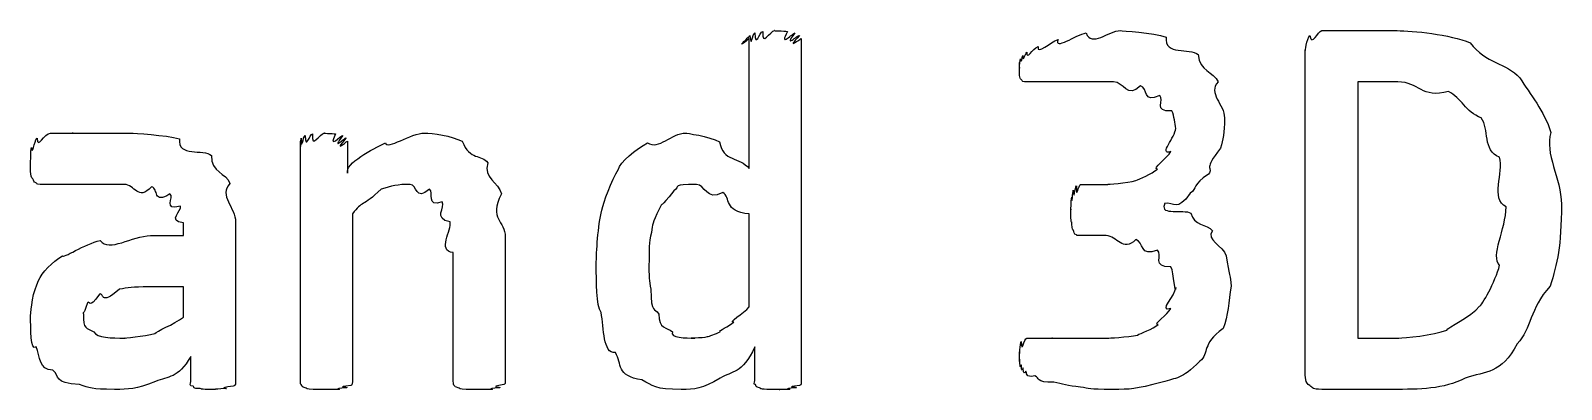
# Model space of a CAD drawing. Header units: millimetres. Extents: x 0 to 216, y 0 to 279.
# Drawn here: x 154.26 to 164.8, y 190.28 to 192.75 of the extents above; entities that cross this region are included whole.
import ezdxf

# ---------------------------------------------------------------- set-up
doc = ezdxf.new("R2010")
doc.units = ezdxf.units.MM
doc.layers.get('0').update_dxf_attribs({"linetype": 'CONTINUOUS'})

msp = doc.modelspace()

# ---------------------------------------------------------------- linework, layer by layer
at = {"color": 0}
for p, q in [((163.147, 192.753), (163.666, 192.753)), ((159.205, 191.805), (159.205, 192.698)), ((159.563, 192.698), (159.563, 190.339)), ((163.032, 190.416), (163.032, 192.621)), ((163.671, 192.4), (163.395, 192.4)), ((163.395, 192.4), (163.395, 190.637)), ((156.115, 190.339), (156.115, 191.992)), ((156.44, 191.992), (156.44, 191.772)), ((161.485, 191.695), (161.673, 191.695)), ((156.474, 191.491), (156.474, 190.339)), ((159.205, 190.851), (159.205, 191.491)), ((162.064, 191.563), (162.064, 191.557)), ((164.415, 191.54), (164.415, 191.54)), ((164.796, 191.557), (164.796, 191.557)), ((155.31, 191.342), (155.31, 191.43)), ((155.669, 191.436), (155.669, 190.339)), ((155.084, 191.342), (155.31, 191.342)), ((157.526, 191.331), (157.526, 190.339)), ((161.662, 191.342), (161.48, 191.342)), ((157.168, 190.339), (157.168, 191.226)), ((155.31, 190.989), (155.073, 190.989)), ((155.31, 190.78), (155.31, 190.989)), ((162.522, 190.995), (162.522, 190.995)), ((163.395, 190.637), (163.677, 190.637)), ((159.243, 190.344), (159.243, 190.576)), ((155.36, 190.339), (155.36, 190.51)), ((163.632, 190.284), (163.147, 190.284))]:
    msp.add_line(p, q, dxfattribs=at)
for points in [[(159.243, 192.737), (159.246, 192.628), (159.276, 192.743), (159.299, 192.748)], [(159.299, 192.748), (159.29, 192.635), (159.348, 192.753), (159.381, 192.753)], [(159.381, 192.753), (159.36, 192.753), (159.447, 192.75), (159.469, 192.748)], [(159.469, 192.748), (159.404, 192.628), (159.508, 192.739), (159.519, 192.737)], [(161.524, 192.737), (161.563, 192.635), (161.676, 192.753), (161.761, 192.753)], [(161.761, 192.753), (161.768, 192.753), (161.987, 192.738), (162.075, 192.709)], [(163.064, 192.72), (163.079, 192.635), (163.117, 192.753), (163.147, 192.753)], [(163.666, 192.753), (163.77, 192.753), (164.031, 192.726), (164.167, 192.67)], [(159.205, 192.698), (159.089, 192.606), (159.206, 192.712), (159.21, 192.72)], [(159.21, 192.72), (159.217, 192.621), (159.228, 192.732), (159.243, 192.737)], [(159.519, 192.737), (159.431, 192.621), (159.544, 192.727), (159.552, 192.72)], [(159.552, 192.72), (159.445, 192.606), (159.563, 192.705), (159.563, 192.698)], [(161.116, 192.604), (161.113, 192.546), (161.156, 192.628), (161.193, 192.643)], [(161.193, 192.643), (161.188, 192.58), (161.276, 192.677), (161.331, 192.693)], [(161.331, 192.693), (161.301, 192.612), (161.454, 192.726), (161.524, 192.737)], [(162.075, 192.709), (162.062, 192.577), (162.237, 192.639), (162.296, 192.588)], [(163.032, 192.621), (163.032, 192.595), (163.043, 192.701), (163.064, 192.72)], [(164.167, 192.67), (164.277, 192.524), (164.417, 192.534), (164.509, 192.428)], [(161.066, 192.533), (161.066, 192.5), (161.068, 192.552), (161.072, 192.56)], [(161.066, 192.5), (161.066, 192.477), (161.066, 192.521), (161.066, 192.533)], [(161.072, 192.56), (161.078, 192.513), (161.084, 192.574), (161.089, 192.582)], [(161.089, 192.582), (161.089, 192.528), (161.105, 192.596), (161.116, 192.604)], [(162.296, 192.588), (162.301, 192.473), (162.403, 192.473), (162.433, 192.4)], [(161.066, 192.445), (161.066, 192.445), (161.066, 192.477), (161.066, 192.5)], [(161.078, 192.417), (161.069, 192.418), (161.069, 192.433), (161.066, 192.445)], [(164.509, 192.428), (164.582, 192.315), (164.676, 192.199), (164.724, 192.053)], [(161.1, 192.4), (161.08, 192.403), (161.084, 192.409), (161.078, 192.417)], [(161.122, 192.4), (161.095, 192.4), (161.107, 192.4), (161.1, 192.4)], [(161.193, 192.4), (161.117, 192.4), (161.135, 192.4), (161.122, 192.4)], [(161.32, 192.4), (161.183, 192.4), (161.226, 192.4), (161.193, 192.4)], [(161.496, 192.4), (161.404, 192.4), (161.371, 192.4), (161.32, 192.4)], [(161.712, 192.4), (161.536, 192.4), (161.563, 192.4), (161.496, 192.4)], [(161.899, 192.373), (161.805, 192.282), (161.785, 192.4), (161.712, 192.4)], [(162.031, 192.307), (161.911, 192.249), (161.954, 192.358), (161.899, 192.373)], [(162.433, 192.4), (162.359, 192.326), (162.477, 192.243), (162.477, 192.152)], [(164.018, 192.334), (163.836, 192.282), (163.814, 192.4), (163.671, 192.4)], [(164.244, 192.152), (164.134, 192.194), (164.109, 192.29), (164.018, 192.334)], [(162.114, 192.202), (161.981, 192.191), (162.067, 192.276), (162.031, 192.307)], [(162.141, 192.08), (162.136, 192.114), (162.132, 192.165), (162.114, 192.202)], [(162.477, 192.152), (162.477, 192.043), (162.468, 192.009), (162.45, 191.943)], [(164.371, 191.882), (164.251, 191.926), (164.302, 192.078), (164.244, 192.152)], [(154.263, 191.948), (154.269, 191.885), (154.282, 191.992), (154.302, 192.014)], [(154.302, 192.014), (154.304, 191.929), (154.351, 192.048), (154.395, 192.048)], [(154.395, 192.048), (154.392, 192.048), (154.491, 192.048), (154.55, 192.048)], [(154.55, 192.048), (154.511, 192.048), (154.671, 192.048), (154.737, 192.048)], [(154.737, 192.048), (154.765, 192.048), (154.876, 192.048), (154.947, 192.048)], [(154.947, 192.048), (154.966, 192.048), (155.19, 192.034), (155.283, 192.009)], [(155.283, 192.009), (155.268, 191.878), (155.448, 191.944), (155.503, 191.893)], [(156.115, 191.992), (156.115, 191.9), (156.117, 192.006), (156.121, 192.014)], [(156.121, 192.014), (156.122, 191.915), (156.133, 192.027), (156.148, 192.031)], [(156.148, 192.031), (156.151, 191.926), (156.179, 192.042), (156.198, 192.042)], [(156.198, 192.042), (156.192, 191.929), (156.247, 192.048), (156.281, 192.048)], [(156.281, 192.048), (156.254, 192.048), (156.336, 192.045), (156.358, 192.042)], [(156.358, 192.042), (156.299, 191.926), (156.396, 192.038), (156.407, 192.031)], [(156.407, 192.031), (156.32, 191.915), (156.425, 192.022), (156.429, 192.014)], [(156.429, 192.014), (156.332, 191.9), (156.44, 191.999), (156.44, 191.992)], [(156.7, 191.981), (156.711, 191.929), (156.877, 192.048), (156.97, 192.048)], [(156.97, 192.048), (157.022, 192.048), (157.158, 192.028), (157.229, 191.992)], [(158.505, 191.981), (158.582, 191.929), (158.67, 192.048), (158.769, 192.048)], [(158.769, 192.048), (158.765, 192.048), (158.931, 192.027), (159.001, 191.987)], [(162.108, 191.921), (162.017, 191.893), (162.141, 192.022), (162.141, 192.08)], [(164.724, 192.053), (164.677, 191.904), (164.796, 191.74), (164.796, 191.557)], [(154.258, 191.849), (154.258, 191.841), (154.259, 191.926), (154.263, 191.948)], [(156.44, 191.772), (156.42, 191.841), (156.614, 191.937), (156.7, 191.981)], [(157.229, 191.992), (157.284, 191.856), (157.361, 191.905), (157.405, 191.844)], [(158.306, 191.8), (158.309, 191.845), (158.428, 191.94), (158.505, 191.981)], [(159.001, 191.987), (159.023, 191.849), (159.139, 191.885), (159.205, 191.805)], [(162.015, 191.8), (161.973, 191.801), (162.086, 191.877), (162.108, 191.921)], [(162.45, 191.943), (162.323, 191.794), (162.403, 191.817), (162.367, 191.766)], [(154.258, 191.783), (154.258, 191.775), (154.258, 191.827), (154.258, 191.849)], [(155.503, 191.893), (155.499, 191.775), (155.604, 191.777), (155.63, 191.7)], [(157.405, 191.844), (157.372, 191.735), (157.479, 191.713), (157.499, 191.629)], [(158.19, 191.518), (158.203, 191.569), (158.254, 191.722), (158.306, 191.8)], [(161.866, 191.722), (161.893, 191.73), (161.973, 191.766), (162.015, 191.8)], [(164.415, 191.54), (164.306, 191.595), (164.4, 191.775), (164.371, 191.882)], [(154.274, 191.733), (154.26, 191.735), (154.26, 191.764), (154.258, 191.783)], [(154.296, 191.706), (154.275, 191.709), (154.281, 191.722), (154.274, 191.733)], [(154.324, 191.695), (154.291, 191.695), (154.303, 191.698), (154.296, 191.706)], [(154.395, 191.695), (154.316, 191.695), (154.337, 191.695), (154.324, 191.695)], [(154.517, 191.695), (154.382, 191.695), (154.428, 191.695), (154.395, 191.695)], [(154.682, 191.695), (154.595, 191.695), (154.564, 191.695), (154.517, 191.695)], [(154.903, 191.695), (154.723, 191.695), (154.748, 191.695), (154.682, 191.695)], [(155.09, 191.678), (154.996, 191.576), (154.976, 191.695), (154.903, 191.695)], [(155.63, 191.7), (155.55, 191.62), (155.669, 191.535), (155.669, 191.436)], [(156.87, 191.695), (156.788, 191.695), (156.738, 191.684), (156.672, 191.662)], [(157.003, 191.662), (156.905, 191.576), (156.921, 191.695), (156.87, 191.695)], [(158.841, 191.695), (158.67, 191.695), (158.731, 191.68), (158.687, 191.651)], [(159.023, 191.639), (158.908, 191.576), (158.903, 191.695), (158.841, 191.695)], [(161.458, 191.684), (161.452, 191.576), (161.475, 191.695), (161.485, 191.695)], [(161.673, 191.695), (161.662, 191.695), (161.811, 191.703), (161.866, 191.722)], [(162.367, 191.766), (162.253, 191.691), (162.292, 191.67), (162.241, 191.634)], [(155.217, 191.629), (155.098, 191.554), (155.141, 191.667), (155.09, 191.678)], [(155.289, 191.546), (155.164, 191.51), (155.25, 191.607), (155.217, 191.629)], [(156.672, 191.662), (156.541, 191.536), (156.542, 191.586), (156.474, 191.491)], [(157.091, 191.574), (156.978, 191.536), (157.038, 191.642), (157.003, 191.662)], [(157.499, 191.629), (157.408, 191.452), (157.526, 191.448), (157.526, 191.331)], [(158.687, 191.651), (158.585, 191.518), (158.612, 191.581), (158.587, 191.529)], [(159.205, 191.491), (159.026, 191.507), (159.081, 191.607), (159.023, 191.639)], [(161.419, 191.524), (161.419, 191.496), (161.421, 191.584), (161.425, 191.607)], [(161.425, 191.607), (161.426, 191.54), (161.432, 191.645), (161.436, 191.656)], [(161.436, 191.656), (161.437, 191.565), (161.449, 191.68), (161.458, 191.684)], [(162.241, 191.634), (162.15, 191.503), (162.13, 191.576), (162.064, 191.563)], [(155.31, 191.43), (155.195, 191.444), (155.302, 191.513), (155.289, 191.546)], [(157.146, 191.436), (157.026, 191.459), (157.116, 191.536), (157.091, 191.574)], [(158.152, 191.143), (158.152, 191.232), (158.164, 191.408), (158.19, 191.518)], [(158.587, 191.529), (158.534, 191.419), (158.543, 191.426), (158.532, 191.364)], [(161.425, 191.436), (161.419, 191.426), (161.419, 191.487), (161.419, 191.524)], [(162.064, 191.557), (162.033, 191.477), (162.191, 191.529), (162.246, 191.496)], [(162.246, 191.496), (162.264, 191.411), (162.354, 191.422), (162.395, 191.375)], [(164.371, 191.138), (164.306, 191.201), (164.415, 191.386), (164.415, 191.54)], [(164.796, 191.557), (164.796, 191.268), (164.769, 191.152), (164.718, 190.995)], [(157.168, 191.226), (157.052, 191.234), (157.16, 191.383), (157.146, 191.436)], [(161.436, 191.381), (161.426, 191.382), (161.428, 191.414), (161.425, 191.436)], [(161.458, 191.347), (161.437, 191.353), (161.443, 191.365), (161.436, 191.381)], [(162.395, 191.375), (162.345, 191.316), (162.467, 191.27), (162.489, 191.204)], [(154.478, 191.204), (154.474, 191.179), (154.634, 191.287), (154.737, 191.309)], [(154.737, 191.309), (154.798, 191.224), (154.955, 191.342), (155.084, 191.342)], [(158.532, 191.364), (158.512, 191.294), (158.516, 191.239), (158.516, 191.177)], [(161.48, 191.342), (161.452, 191.342), (161.465, 191.343), (161.458, 191.347)], [(161.866, 191.315), (161.775, 191.224), (161.739, 191.342), (161.662, 191.342)], [(162.015, 191.243), (161.893, 191.19), (161.924, 191.299), (161.866, 191.315)], [(154.313, 191.033), (154.335, 191.088), (154.408, 191.16), (154.478, 191.204)], [(158.516, 191.177), (158.512, 191.044), (158.519, 191.039), (158.527, 190.973)], [(162.108, 191.127), (161.973, 191.124), (162.054, 191.21), (162.015, 191.243)], [(162.489, 191.204), (162.506, 191.066), (162.522, 191.068), (162.522, 190.995)], [(158.185, 190.813), (158.152, 190.86), (158.152, 191.029), (158.152, 191.143)], [(162.141, 190.984), (162.136, 190.923), (162.13, 191.086), (162.108, 191.127)], [(164.233, 190.857), (164.247, 190.857), (164.341, 191.024), (164.371, 191.138)], [(154.258, 190.791), (154.258, 190.831), (154.275, 190.963), (154.313, 191.033)], [(154.869, 190.973), (154.728, 190.853), (154.767, 190.953), (154.732, 190.94)], [(155.073, 190.989), (154.959, 190.989), (154.927, 190.984), (154.869, 190.973)], [(158.527, 190.973), (158.53, 190.798), (158.556, 190.853), (158.582, 190.802)], [(162.108, 190.84), (162.017, 190.816), (162.141, 190.931), (162.141, 190.984)], [(162.522, 190.995), (162.506, 190.886), (162.502, 190.791), (162.467, 190.702)], [(164.718, 190.995), (164.575, 190.835), (164.592, 190.704), (164.492, 190.598)], [(154.649, 190.879), (154.617, 190.776), (154.621, 190.831), (154.621, 190.802)], [(154.732, 190.94), (154.655, 190.824), (154.667, 190.904), (154.649, 190.879)], [(159.1, 190.747), (159.052, 190.738), (159.168, 190.81), (159.205, 190.851)], [(164.007, 190.692), (164.009, 190.71), (164.174, 190.783), (164.233, 190.857)], [(154.296, 190.576), (154.258, 190.54), (154.258, 190.71), (154.258, 190.791)], [(154.621, 190.802), (154.617, 190.694), (154.645, 190.71), (154.693, 190.681)], [(155.112, 190.669), (155.125, 190.683), (155.24, 190.731), (155.31, 190.78)], [(158.284, 190.537), (158.196, 190.529), (158.207, 190.705), (158.185, 190.813)], [(158.582, 190.802), (158.582, 190.699), (158.639, 190.713), (158.676, 190.681)], [(159.006, 190.681), (158.986, 190.683), (159.067, 190.72), (159.1, 190.747)], [(162.02, 190.73), (161.977, 190.731), (162.089, 190.799), (162.108, 190.84)], [(154.693, 190.681), (154.716, 190.637), (154.816, 190.637), (154.908, 190.637)], [(154.908, 190.637), (154.882, 190.637), (155.049, 190.647), (155.112, 190.669)], [(158.676, 190.681), (158.659, 190.637), (158.767, 190.637), (158.83, 190.637)], [(158.83, 190.637), (158.75, 190.637), (158.888, 190.639), (158.918, 190.647)], [(158.918, 190.647), (158.926, 190.65), (158.976, 190.665), (159.006, 190.681)], [(161.078, 190.614), (161.08, 190.518), (161.097, 190.637), (161.116, 190.637)], [(161.116, 190.637), (161.107, 190.637), (161.141, 190.637), (161.171, 190.637)], [(161.171, 190.637), (161.168, 190.637), (161.244, 190.637), (161.292, 190.637)], [(161.292, 190.637), (161.265, 190.637), (161.394, 190.637), (161.458, 190.637)], [(161.458, 190.637), (161.51, 190.637), (161.597, 190.637), (161.678, 190.637)], [(161.678, 190.637), (161.665, 190.637), (161.817, 190.643), (161.877, 190.658)], [(161.877, 190.658), (161.9, 190.669), (161.983, 190.7), (162.02, 190.73)], [(162.467, 190.702), (162.315, 190.592), (162.376, 190.538), (162.307, 190.477)], [(163.677, 190.637), (163.711, 190.637), (163.919, 190.655), (164.007, 190.692)], [(154.412, 190.416), (154.313, 190.416), (154.325, 190.512), (154.296, 190.576)], [(158.466, 190.35), (158.287, 190.375), (158.331, 190.46), (158.284, 190.537)], [(159.243, 190.576), (159.155, 190.386), (159.086, 190.412), (159.006, 190.361)], [(161.066, 190.543), (161.066, 190.493), (161.069, 190.603), (161.078, 190.614)], [(161.066, 190.493), (161.066, 190.438), (161.066, 190.523), (161.066, 190.543)], [(164.492, 190.598), (164.379, 190.386), (164.277, 190.412), (164.134, 190.361)], [(155.36, 190.51), (155.272, 190.357), (155.206, 190.375), (155.117, 190.339)], [(161.078, 190.454), (161.069, 190.408), (161.069, 190.478), (161.066, 190.493)], [(161.089, 190.433), (161.078, 190.39), (161.08, 190.446), (161.078, 190.454)], [(161.11, 190.41), (161.089, 190.375), (161.095, 190.424), (161.089, 190.433)], [(162.307, 190.477), (162.176, 190.35), (162.15, 190.366), (162.048, 190.333)], [(154.594, 190.317), (154.412, 190.328), (154.463, 190.372), (154.412, 190.416)], [(154.836, 190.284), (154.672, 190.284), (154.667, 190.295), (154.594, 190.317)], [(155.117, 190.339), (154.977, 190.284), (154.936, 190.284), (154.836, 190.284)], [(155.377, 190.306), (155.345, 190.306), (155.36, 190.324), (155.36, 190.339)], [(155.669, 190.339), (155.669, 190.306), (155.663, 190.313), (155.652, 190.306)], [(156.121, 190.317), (156.115, 190.313), (156.115, 190.331), (156.115, 190.339)], [(156.148, 190.295), (156.126, 190.298), (156.127, 190.308), (156.121, 190.317)], [(156.474, 190.339), (156.471, 190.308), (156.469, 190.318), (156.463, 190.311)], [(157.173, 190.311), (157.17, 190.308), (157.168, 190.328), (157.168, 190.339)], [(157.515, 190.317), (157.397, 190.298), (157.502, 190.302), (157.488, 190.295)], [(157.526, 190.339), (157.526, 190.313), (157.522, 190.324), (157.515, 190.317)], [(158.736, 190.284), (158.556, 190.284), (158.543, 190.306), (158.466, 190.35)], [(159.006, 190.361), (158.875, 190.284), (158.835, 190.284), (158.736, 190.284)], [(159.249, 190.317), (159.232, 190.313), (159.243, 190.333), (159.243, 190.344)], [(159.276, 190.295), (159.243, 190.298), (159.256, 190.308), (159.249, 190.317)], [(159.563, 190.339), (159.563, 190.308), (159.559, 190.318), (159.552, 190.311)], [(161.171, 190.377), (161.102, 190.361), (161.117, 190.402), (161.11, 190.41)], [(161.303, 190.333), (161.173, 190.331), (161.207, 190.362), (161.171, 190.377)], [(161.485, 190.3), (161.397, 190.306), (161.359, 190.322), (161.303, 190.333)], [(162.048, 190.333), (161.856, 190.284), (161.834, 190.284), (161.706, 190.284)], [(163.064, 190.311), (163.032, 190.324), (163.032, 190.368), (163.032, 190.416)], [(164.134, 190.361), (163.98, 190.284), (163.827, 190.284), (163.632, 190.284)], [(155.426, 190.289), (155.367, 190.29), (155.388, 190.298), (155.377, 190.306)], [(155.514, 190.284), (155.411, 190.284), (155.448, 190.285), (155.426, 190.289)], [(155.603, 190.289), (155.488, 190.284), (155.554, 190.284), (155.514, 190.284)], [(155.652, 190.306), (155.528, 190.29), (155.625, 190.292), (155.603, 190.289)], [(156.203, 190.284), (156.151, 190.287), (156.162, 190.29), (156.148, 190.295)], [(156.291, 190.284), (156.199, 190.284), (156.228, 190.284), (156.203, 190.284)], [(156.38, 190.284), (156.27, 190.284), (156.327, 190.284), (156.291, 190.284)], [(156.435, 190.295), (156.317, 190.287), (156.405, 190.287), (156.38, 190.284)], [(156.463, 190.311), (156.343, 190.298), (156.449, 190.302), (156.435, 190.295)], [(157.201, 190.295), (157.18, 190.298), (157.18, 190.307), (157.173, 190.311)], [(157.256, 190.284), (157.207, 190.287), (157.215, 190.29), (157.201, 190.295)], [(157.35, 190.284), (157.254, 190.284), (157.281, 190.284), (157.256, 190.284)], [(157.433, 190.284), (157.324, 190.284), (157.383, 190.284), (157.35, 190.284)], [(157.488, 190.295), (157.372, 190.287), (157.457, 190.287), (157.433, 190.284)], [(159.326, 190.284), (159.268, 190.287), (159.29, 190.29), (159.276, 190.295)], [(159.409, 190.284), (159.31, 190.284), (159.348, 190.284), (159.326, 190.284)], [(159.48, 190.284), (159.367, 190.284), (159.434, 190.284), (159.409, 190.284)], [(159.53, 190.295), (159.411, 190.287), (159.502, 190.287), (159.48, 190.284)], [(159.552, 190.311), (159.434, 190.298), (159.541, 190.302), (159.53, 190.295)], [(161.706, 190.284), (161.532, 190.284), (161.554, 190.289), (161.485, 190.3)], [(163.147, 190.284), (163.079, 190.284), (163.09, 190.292), (163.064, 190.311)]]:
    msp.add_open_spline(points, degree=3, dxfattribs=at)

doc.saveas('drawing.dxf')
